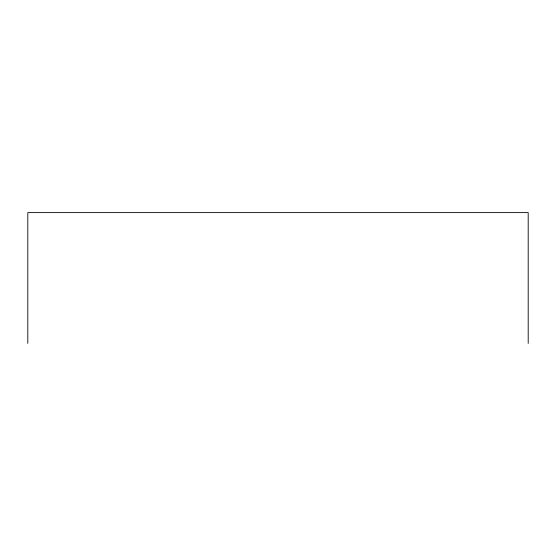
<?xml version="1.0" encoding="UTF-8"?>
<svg xmlns="http://www.w3.org/2000/svg" width="556" height="556" viewBox="0 0 556 556"><rect width="100%" height="100%" fill="white"/><g stroke="black" fill="none" stroke-linecap="round" stroke-linejoin="round"><path stroke-width="0.83" d="M528.2 343.386L528.2 212.614L27.8 212.614L27.8 343.386"/></g></svg>
